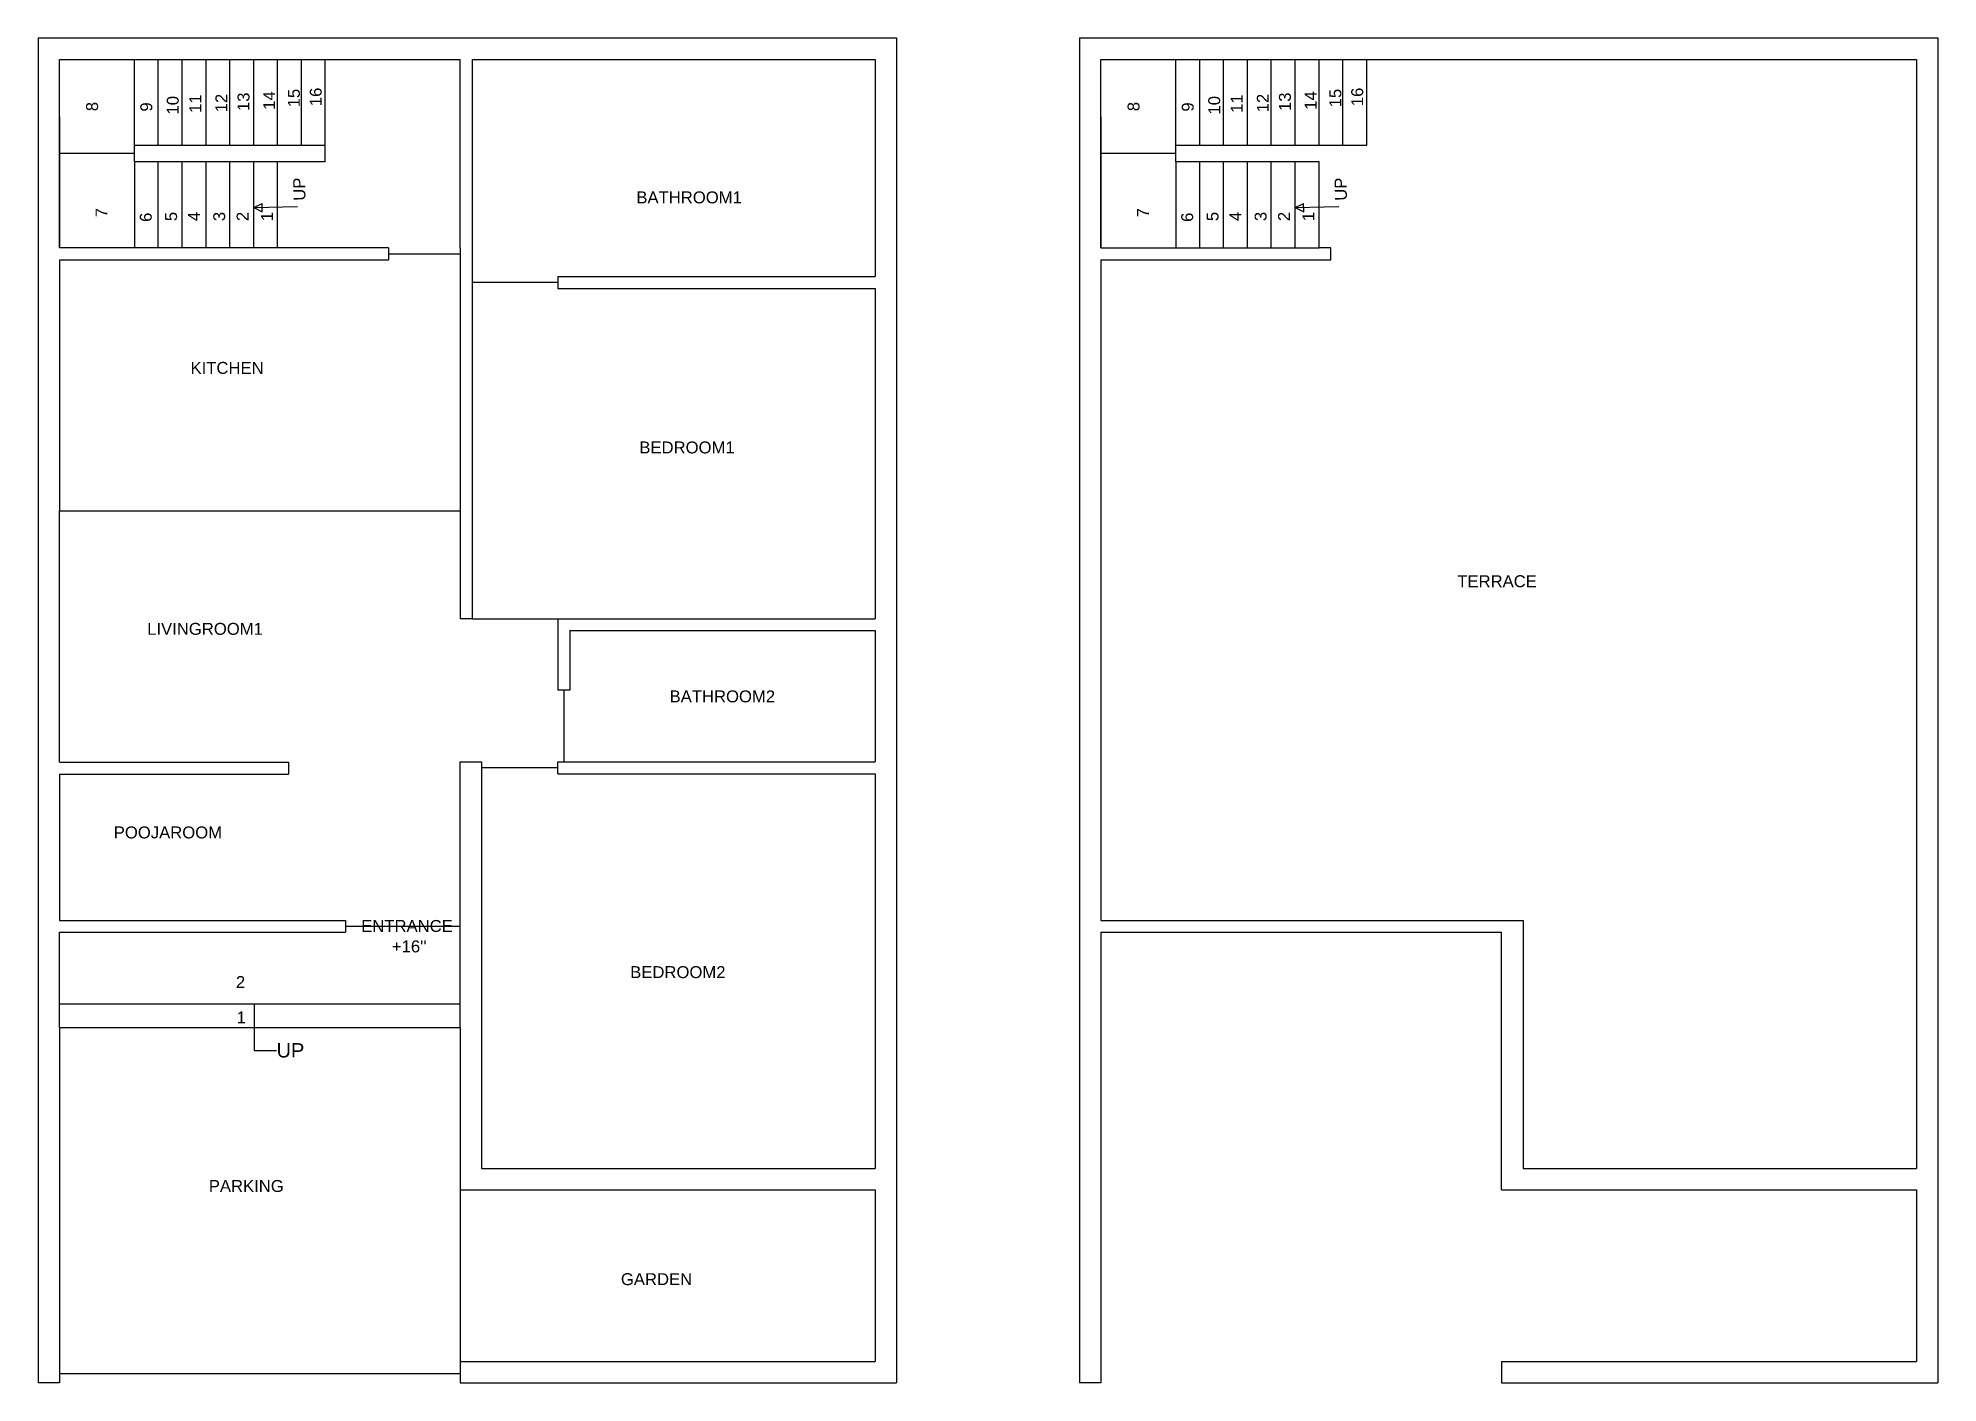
# Model space of a CAD drawing. Header units: feet. Extents: x 13 to 810, y -522 to 42.
import ezdxf
from ezdxf import colors
from ezdxf.entities.mleader import LeaderData, LeaderLine
from ezdxf.math import Vec2, Vec3

# ---------------------------------------------------------------- set-up
doc = ezdxf.new("R2010")
doc.units = ezdxf.units.FT
doc.header["$MEASUREMENT"] = 0
for name, color, linetype in [('BathRoom1', 7, 'Continuous'), ('BedRoom1', 7, 'Continuous'), ('BedRoom2', 7, 'Continuous'), ('Boundary', 7, 'Continuous'), ('Door2.6fPanel', 7, 'Continuous'), ('Door3fPanel', 7, 'Continuous'), ('Door4fPanel', 7, 'Continuous'), ('Entrance_Staircase', 7, 'Continuous'), ('Kitchen', 7, 'Continuous'), ('LivingRoom1', 7, 'Continuous'), ('Main_gate', 7, 'Continuous'), ('Parking', 7, 'Continuous'), ('PoojaRoom', 7, 'Continuous'), ('Staircase', 7, 'Continuous'), ('Staircase_innerwall', 7, 'Continuous'), ('Staircase_outertwall', 7, 'Continuous'), ('WashArea', 7, 'Continuous')]:
    doc.layers.add(name, color=color, linetype=linetype)
for name, color, linetype, plot in [('BathRoom2', 7, 'Continuous', False), ('Garden', 7, 'Continuous', False), ('Terrace', 7, 'Continuous', False)]:
    doc.layers.add(name, color=color, linetype=linetype, plot=plot)
doc.styles.get("Standard").update_dxf_attribs({"font": 'arial.ttf'})

msp = doc.modelspace()

# ---------------------------------------------------------------- linework, layer by layer
at = {"layer": 'BathRoom1'}
for p, q in [((194.86, 32.69), (194.86, -63.31)), ((194.86, 32.69), (363.86, 32.69)), ((363.86, 32.69), (363.86, -58.31)), ((230.86, -58.31), (363.86, -58.31)), ((230.86, -58.31), (230.86, -63.31))]:
    msp.add_line(p, q, dxfattribs=at)
at = {"layer": 'BathRoom2'}
for p, q in [((230.86, -201.81), (230.86, -231.81)), ((235.86, -206.81), (363.86, -206.81)), ((235.86, -206.81), (235.86, -231.81)), ((363.86, -206.81), (363.86, -261.81)), ((235.86, -231.81), (230.86, -231.81)), ((230.86, -261.81), (363.86, -261.81))]:
    msp.add_line(p, q, dxfattribs=at)
at = {"layer": 'BedRoom1'}
for p, q in [((194.86, -63.31), (194.86, -201.81)), ((230.86, -63.31), (363.86, -63.31)), ((363.86, -63.31), (363.86, -201.81)), ((230.86, -201.81), (363.86, -201.81))]:
    msp.add_line(p, q, dxfattribs=at)
at = {"layer": 'BedRoom2'}
for p, q in [((198.86, -261.81), (198.86, -432.31)), ((230.86, -266.81), (230.86, -261.81)), ((230.86, -266.81), (363.86, -266.81)), ((363.86, -266.81), (363.86, -432.31)), ((198.86, -432.31), (363.86, -432.31))]:
    msp.add_line(p, q, dxfattribs=at)
at = {"layer": 'Boundary'}
for p, q in [((12.86, 41.69), (372.86, 41.69)), ((12.86, 41.69), (12.86, -522.31)), ((372.86, 41.69), (372.86, -522.31)), ((449.55, 41.69), (809.55, 41.69)), ((449.55, 41.69), (449.55, -522.31)), ((809.55, 41.69), (809.55, -522.31)), ((458.55, -333.31), (458.55, -522.31)), ((458.55, -333.31), (626.55, -333.31)), ((626.55, -441.31), (626.55, -333.31)), ((626.55, -441.31), (800.55, -441.31)), ((800.55, -441.31), (800.55, -513.31)), ((626.55, -513.31), (800.55, -513.31)), ((626.55, -513.31), (626.55, -522.31)), ((21.86, -522.31), (12.86, -522.31)), ((189.86, -522.31), (372.86, -522.31)), ((458.55, -522.31), (449.55, -522.31)), ((626.55, -522.31), (809.55, -522.31))]:
    msp.add_line(p, q, dxfattribs=at)
at = {"layer": 'Door2.6fPanel'}
for p, q in [((159.86, -48.81), (189.86, -48.81)), ((230.86, -60.81), (194.86, -60.81)), ((233.36, -231.81), (233.36, -261.81))]:
    msp.add_line(p, q, dxfattribs=at)
at = {"layer": 'Door3fPanel'}
for p, q in [((194.86, -201.81), (230.86, -201.81)), ((230.86, -264.31), (198.86, -264.31))]:
    msp.add_line(p, q, dxfattribs=at)
at = {"layer": 'Door4fPanel'}
for p, q in [((555.01, -46.31), (550.01, -46.31)), ((555.01, -51.31), (555.01, -46.31)), ((141.86, -330.81), (189.86, -330.81))]:
    msp.add_line(p, q, dxfattribs=at)
at = {"layer": 'Entrance_Staircase'}
for p, q in [((189.86, -373.31), (189.86, -261.81)), ((21.86, -333.31), (141.86, -333.31)), ((21.86, -373.31), (21.86, -333.31)), ((141.86, -328.31), (141.86, -333.31)), ((21.86, -363.31), (189.86, -363.31)), ((21.86, -373.31), (189.86, -373.31))]:
    msp.add_line(p, q, dxfattribs=at)
at = {"layer": 'Garden'}
for p, q in [((189.86, -441.31), (363.86, -441.31)), ((363.86, -441.31), (363.86, -513.31)), ((189.86, -513.31), (363.86, -513.31))]:
    msp.add_line(p, q, dxfattribs=at)
at = {"layer": 'Kitchen'}
for p, q in [((189.86, -46.31), (189.86, -156.64)), ((21.86, -51.31), (159.86, -51.31)), ((21.86, -51.31), (21.86, -156.64)), ((21.86, -156.64), (189.86, -156.64))]:
    msp.add_line(p, q, dxfattribs=at)
at = {"layer": 'LivingRoom1'}
for p, q in [((21.86, -261.96), (21.86, -156.64)), ((189.86, -156.64), (189.86, -201.81)), ((194.86, -201.81), (189.86, -201.81)), ((21.86, -261.96), (117.86, -261.96)), ((189.86, -261.81), (198.86, -261.81))]:
    msp.add_line(p, q, dxfattribs=at)
at = {"layer": 'Main_gate'}
msp.add_line((21.86, -518.31), (189.86, -518.31), dxfattribs=at)
at = {"layer": 'Parking'}
for p, q in [((21.86, -373.31), (21.86, -522.31)), ((189.86, -373.31), (189.86, -522.31))]:
    msp.add_line(p, q, dxfattribs=at)
at = {"layer": 'PoojaRoom'}
for p, q in [((117.86, -261.96), (117.86, -266.96)), ((21.86, -266.96), (117.86, -266.96)), ((21.86, -266.96), (21.86, -328.31)), ((21.86, -328.31), (141.86, -328.31))]:
    msp.add_line(p, q, dxfattribs=at)
at = {"layer": 'Staircase'}
for p, q in [((53.31, -3.31), (53.31, 32.69)), ((63.31, -3.31), (63.31, 32.69)), ((73.31, -3.31), (73.31, 32.69)), ((83.31, -3.31), (83.31, 32.69)), ((93.31, -3.31), (93.31, 32.69)), ((103.31, -3.31), (103.31, 32.69)), ((113.31, -3.31), (113.31, 32.69)), ((123.31, -3.31), (123.31, 32.69)), ((133.31, -3.31), (133.31, 32.69)), ((490.01, -3.31), (490.01, 32.69)), ((500.01, -3.31), (500.01, 32.69)), ((510.01, -3.31), (510.01, 32.69)), ((520.01, -3.31), (520.01, 32.69)), ((530.01, -3.31), (530.01, 32.69)), ((540.01, -3.31), (540.01, 32.69)), ((550.01, -3.31), (550.01, 32.69)), ((560.01, -3.31), (560.01, 32.69)), ((570.01, -3.31), (570.01, 32.69)), ((53.31, -6.81), (21.86, -6.81)), ((490.01, -6.81), (458.55, -6.81)), ((53.31, -10.31), (53.31, -46.31)), ((63.31, -46.31), (63.31, -10.31)), ((63.31, -46.31), (63.31, -10.31)), ((73.31, -46.31), (73.31, -10.31)), ((73.31, -46.31), (73.31, -10.31)), ((83.31, -46.31), (83.31, -10.31)), ((83.31, -46.31), (83.31, -10.31)), ((93.31, -46.31), (93.31, -10.31)), ((93.31, -46.31), (93.31, -10.31)), ((103.31, -46.31), (103.31, -10.31)), ((103.31, -46.31), (103.31, -10.31)), ((113.31, -46.31), (113.31, -10.31)), ((113.31, -46.31), (113.31, -10.31)), ((490.01, -10.31), (490.01, -46.31)), ((500.01, -46.31), (500.01, -10.31)), ((500.01, -46.31), (500.01, -10.31)), ((510.01, -46.31), (510.01, -10.31)), ((510.01, -46.31), (510.01, -10.31)), ((520.01, -46.31), (520.01, -10.31)), ((520.01, -46.31), (520.01, -10.31)), ((530.01, -46.31), (530.01, -10.31)), ((530.01, -46.31), (530.01, -10.31)), ((540.01, -46.31), (540.01, -10.31)), ((540.01, -46.31), (540.01, -10.31)), ((550.01, -46.31), (550.01, -10.31)), ((550.01, -46.31), (550.01, -10.31)), ((103.31, -29.46), (106.82, -27.78)), ((103.31, -29.46), (121.62, -29)), ((103.31, -29.46), (106.91, -31.27)), ((106.91, -31.27), (106.82, -27.78)), ((540.01, -29.46), (543.52, -27.78)), ((540.01, -29.46), (558.32, -29)), ((540.01, -29.46), (543.61, -31.27)), ((543.61, -31.27), (543.52, -27.78))]:
    msp.add_line(p, q, dxfattribs=at)
at = {"layer": 'Staircase_innerwall'}
for p, q in [((53.31, -3.31), (133.31, -3.31)), ((53.31, -10.31), (53.31, -3.31)), ((133.31, -10.31), (133.31, -3.31)), ((490.01, -3.31), (570.01, -3.31)), ((490.01, -10.31), (490.01, -3.31)), ((133.31, -10.31), (53.31, -10.31)), ((550.01, -10.31), (490.01, -10.31))]:
    msp.add_line(p, q, dxfattribs=at)
at = {"layer": 'Staircase_outertwall'}
for p, q in [((21.86, -46.31), (21.86, 32.69)), ((458.55, 32.69), (570.01, 32.69)), ((458.55, -46.31), (458.55, 32.69)), ((159.86, -46.31), (21.86, -46.31)), ((458.55, -46.31), (550.01, -46.31))]:
    msp.add_line(p, q, dxfattribs=at)
at = {"layer": 'Terrace'}
for p, q in [((570.01, 32.69), (800.55, 32.69)), ((800.55, 32.69), (800.55, -432.31)), ((458.55, -51.31), (458.55, -328.31)), ((458.55, -51.31), (555.01, -51.31)), ((458.55, -328.31), (635.55, -328.31)), ((635.55, -328.31), (635.55, -432.31)), ((635.55, -432.31), (800.55, -432.31))]:
    msp.add_line(p, q, dxfattribs=at)
at = {"layer": 'WashArea'}
for p, q in [((21.86, 32.69), (189.86, 32.69)), ((189.86, -46.31), (189.86, 32.69)), ((21.86, 8.69), (21.86, -46.31)), ((458.55, 8.69), (458.55, -46.31)), ((159.86, -46.31), (159.86, -51.31))]:
    msp.add_line(p, q, dxfattribs=at)

# ---------------------------------------------------------------- texts
at = {"layer": 'BathRoom1', "insert": (263.76, -22.65), "char_height": 5, "width": 33.8009, "attachment_point": 1}
msp.add_mtext('BATHROOM1', dxfattribs=at)
at = {"layer": 'BathRoom2', "insert": (277.69, -231.89), "char_height": 5, "width": 38.9455, "attachment_point": 1}
msp.add_mtext('BATHROOM2', dxfattribs=at)
at = {"layer": 'BedRoom1', "insert": (265.01, -127.51), "char_height": 5, "width": 33.9424, "attachment_point": 1}
msp.add_mtext('BEDROOM1', dxfattribs=at)
at = {"layer": 'BedRoom2', "insert": (261.17, -347.52), "char_height": 5, "width": 33.9424, "attachment_point": 1}
msp.add_mtext('BEDROOM2', dxfattribs=at)
at = {"layer": 'Entrance_Staircase', "char_height": 5, "attachment_point": 1}
for s, insert, width in [('ENTRANCE', (148.37, -328.16), 33.9424), ("+16''", (161.25, -336.73), 33.9424), ('2', (95.85, -351.68), 3.6733), ('1', (96.15, -366.53), 3.6733)]:
    msp.add_mtext(s, dxfattribs=dict(at, insert=insert, width=width))
at = {"layer": 'Garden', "insert": (257.28, -476.27), "char_height": 5, "width": 33.9424, "attachment_point": 1}
msp.add_mtext('GARDEN', dxfattribs=at)
at = {"layer": 'Kitchen', "insert": (76.82, -94.15), "char_height": 5, "width": 33.9424, "attachment_point": 1}
msp.add_mtext('KITCHEN', dxfattribs=at)
at = {"layer": 'LivingRoom1', "insert": (58.64, -203.58), "char_height": 5, "width": 33.9424, "attachment_point": 1}
msp.add_mtext('LIVINGROOM1', dxfattribs=at)
at = {"layer": 'Parking', "insert": (84.48, -437.21), "char_height": 5, "width": 33.9424, "attachment_point": 1}
msp.add_mtext('PARKING', dxfattribs=at)
at = {"layer": 'PoojaRoom', "insert": (44.63, -288.94), "char_height": 5, "width": 33.8009, "attachment_point": 1}
msp.add_mtext('POOJAROOM', dxfattribs=at)
at = {"layer": 'Staircase', "char_height": 5}
for s, insert, width, attachment_point, rotation in [('10', (71.93, 9.6), 33.9424, 7, 90), ('11', (81.32, 10.26), 33.9424, 7, 90), ('12', (92.25, 10.52), 33.9424, 7, 90), ('13', (101.59, 11.05), 33.9424, 7, 90), ('14', (112.29, 11.58), 33.9424, 7, 90), ('15', (122.72, 12.61), 33.9424, 7, 90), ('16', (131.88, 13.09), 33.9424, 7, 90), ('10', (508.63, 9.6), 33.9424, 7, 90), ('11', (518.02, 10.26), 33.9424, 7, 90), ('12', (528.94, 10.52), 33.9424, 7, 90), ('13', (538.28, 11.05), 33.9424, 7, 90), ('14', (548.98, 11.58), 33.9424, 7, 90), ('15', (559.42, 12.61), 33.9424, 7, 90), ('16', (568.58, 13.09), 33.9424, 7, 90), ('8', (33.04, 14.87), 33.9424, 3, 90), ('9', (55.76, 14.7), 33.9424, 3, 90), ('8', (469.73, 14.87), 33.9424, 3, 90), ('9', (492.45, 14.7), 33.9424, 3, 90), ('UP', (120.04, -26.62), 33.9424, 1, 91.44586), ('UP', (556.74, -26.62), 33.9424, 1, 91.44586), ('7', (36.97, -33.51), 50.5886, 1, 90), ('6', (55.53, -35.44), 33.9424, 1, 90), ('5', (66.16, -35.11), 33.9424, 1, 90), ('4', (75.75, -35.11), 33.9424, 1, 90), ('3', (86.34, -35.11), 33.9424, 1, 90), ('2', (96.13, -35.11), 33.9424, 1, 90), ('1', (106.38, -35.11), 33.9424, 1, 90), ('7', (473.66, -33.51), 50.5886, 1, 90), ('6', (492.22, -35.44), 33.9424, 1, 90), ('5', (502.86, -35.11), 33.9424, 1, 90), ('4', (512.44, -35.11), 33.9424, 1, 90), ('3', (523.03, -35.11), 33.9424, 1, 90), ('2', (532.82, -35.11), 33.9424, 1, 90), ('1', (543.08, -35.11), 33.9424, 1, 90)]:
    msp.add_mtext(s, dxfattribs=dict(at, insert=insert, width=width, attachment_point=attachment_point, rotation=rotation))
at = {"layer": 'Terrace', "insert": (607.98, -183.6), "char_height": 5, "width": 33.8009, "attachment_point": 1}
msp.add_mtext('TERRACE', dxfattribs=at)

# ---------------------------------------------------------------- leaders
at = {"layer": 'Entrance_Staircase'}
ml = msp.add_multileader_mtext('Standard', dxfattribs=at)
ml.set_content('UP', color=256)
ml.set_leader_properties()
ml.build(insert=Vec2(0, 0))
ml.multileader.update_dxf_attribs({"dogleg_length": 0.36, "arrow_head_size": 0.18})
ctx = ml.context
ctx.base_point, ctx.char_height, ctx.arrow_head_size, ctx.landing_gap_size, ctx.plane_origin = Vec3(112.8, -382.87), 6, 0.18, 0.09, Vec3(103.44, -373.47)
notes = []
notes.append((ctx, [(0, (1, 1, 0), (103.44, -382.87), (1, 0), 9.36, [(0, [(103.44, -362.96)], 0, [])])]))
ctx.mtext.insert, ctx.mtext.flow_direction = Vec3(112.89, -379.81), 5
for ctx, leaders in notes:
    for number, flags, end, landing, length, lines in leaders:
        leader = LeaderData()
        leader.index, (leader.has_last_leader_line, leader.has_dogleg_vector, leader.attachment_direction) = number, flags
        leader.last_leader_point, leader.dogleg_vector, leader.dogleg_length = Vec3(end), Vec3(landing), length
        for number, points, colour, breaks in lines:
            line = LeaderLine()
            line.index, line.vertices, line.color, line.breaks = number, Vec3.list(points), colors.encode_raw_color(colour), breaks
            leader.lines.append(line)
        ctx.leaders.append(leader)

doc.saveas('drawing.dxf')
